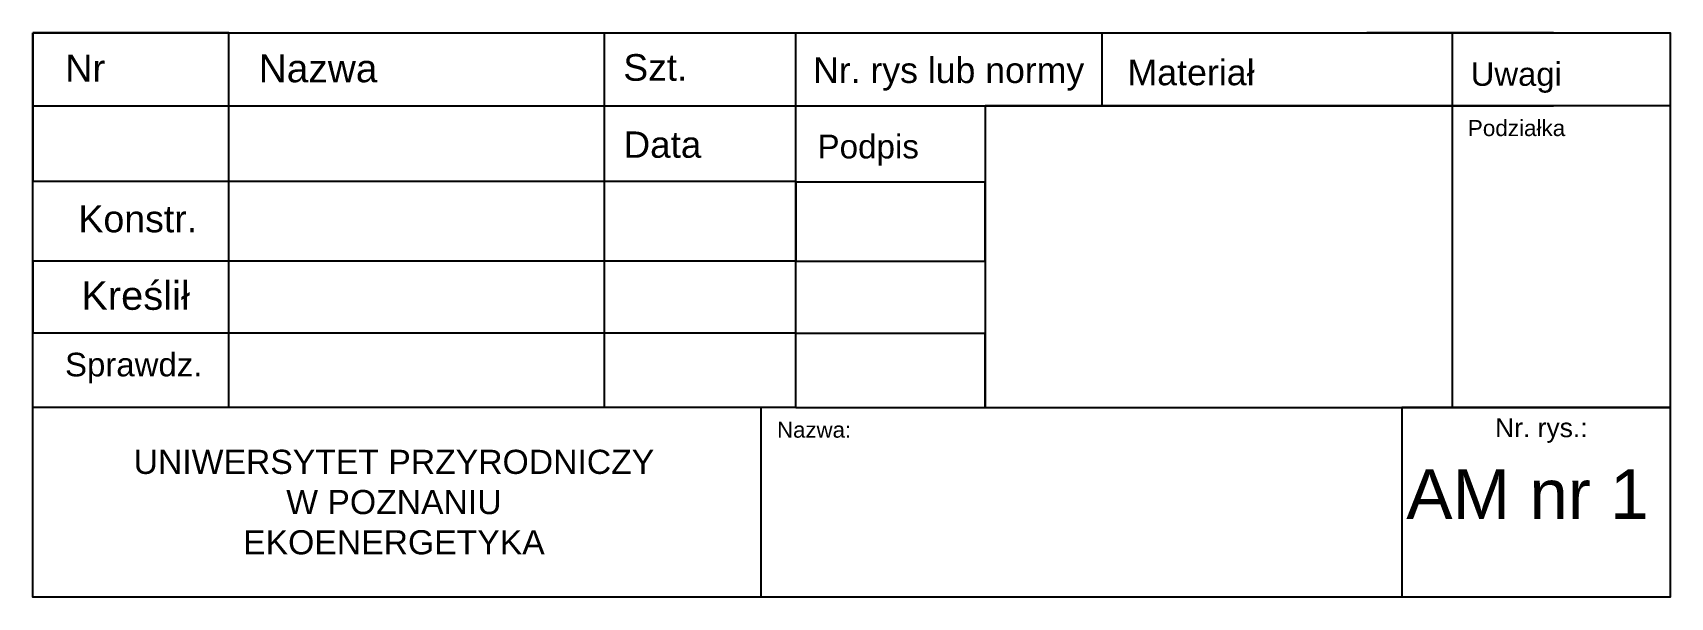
# Model space of a CAD drawing. Header units: millimetres. Extents: x 158 to 43183590678950, y -580 to 32305665489683.
# Drawn here: x 43077950081662 to 43183590678950, y 32153337523382 to 32189768944478 of the extents above.
import ezdxf

# ---------------------------------------------------------------- set-up
doc = ezdxf.new("R2010")
doc.units = ezdxf.units.MM
doc.styles.get("Standard").update_dxf_attribs({"font": 'arial.ttf'})

msp = doc.modelspace()

# ---------------------------------------------------------------- linework, layer by layer
for p, q in [((43077950081661.8, 32189768944478.2), (43077950081661.8, 32185060078795.1)), ((43077950081661.8, 32189768944478.2), (43077950081661.8, 32180190117465.6)), ((43127175220289.2, 32185060078795.1), (43127175220289.2, 32189768944478.2)), ((43146946410851.4, 32185060078795.1), (43146946410851.4, 32189768944478.2)), ((43176059222384.4, 32189768944478.2), (43164018126182.1, 32189768944478.2)), ((43169526873290.7, 32189768944478.2), (43169526873290.7, 32165592038082.8)), ((43077950081661.8, 32185060078795.1), (43176059222384.4, 32185060078795.1)), ((43127175220289.2, 32175033719820.4), (43127175220289.2, 32185060078795.1)), ((43127175220289.2, 32185060078795.1), (43132252398953.9, 32185060078795.1)), ((43183590678949.8, 32185060078795.1), (43139398345735.9, 32185060078795.1)), ((43139398345735.9, 32185060078795.1), (43139398345735.9, 32165592038082.8)), ((43077950081661.8, 32180190117465.6), (43127175220289.2, 32180190117465.6)), ((43127175220289.2, 32180190117465.6), (43127175220289.2, 32175033719820.4)), ((43139398345735.9, 32180133605327.5), (43127175220289.2, 32180133605327.5)), ((43139398345735.9, 32175033719820.4), (43139398345735.9, 32180133605327.5)), ((43127175220289.2, 32175033719820.4), (43077950081661.8, 32175033719820.4)), ((43077950081661.8, 32175033719820.4), (43077950081661.8, 32170410742732.1)), ((43127175220289.2, 32170410742732.1), (43127175220289.2, 32175033719820.4)), ((43127175220289.2, 32170369731890.3), (43127175220289.2, 32175033719820.4)), ((43127175220289.2, 32175033719820.4), (43139398345735.9, 32175033719820.4)), ((43077950081661.8, 32170410742732.1), (43127175220289.2, 32170410742732.1)), ((43127175220289.2, 32165592038082.8), (43127175220289.2, 32170410742732.1)), ((43139398345735.9, 32170369731890.3), (43127175220289.2, 32170369731890.3)), ((43139398345735.9, 32165592038082.8), (43139398345735.9, 32170369731890.3)), ((43090603639264.2, 32165592038082.8), (43077950081661.8, 32165592038082.8)), ((43077950081661.8, 32153337523381.9), (43077950081661.8, 32165544066062.5)), ((43124926323538.3, 32165592038082.8), (43114806909636.8, 32165592038082.8)), ((43127175220289.2, 32165592038082.8), (43124926323538.3, 32165592038082.8)), ((43124926323538.3, 32165592038082.8), (43124926323538.3, 32153337523381.9)), ((43127175220289.2, 32165592038082.8), (43183590678949.8, 32165592038082.8)), ((43183590678949.8, 32165592038082.8), (43166283095717.4, 32165592038082.8)), ((43166283095717.4, 32165592038082.8), (43166283095717.4, 32153337523381.9))]:
    msp.add_line(p, q)
for points in [[(43077950081661.8, 32189768944478.2), (43090603639264.2, 32189768944478.2), (43090603639264.2, 32189768944478.2), (43077950081661.8, 32189768944478.2)], [(43077950081661.8, 32189768944478.2), (43090603639264.2, 32189768944478.2), (43090603639264.2, 32189768944478.2), (43077950081661.8, 32189768944478.2)], [(43077950081661.8, 32189768944478.2), (43183590678949.8, 32189768944478.2), (43183590678949.8, 32153337523381.9), (43077950081661.8, 32153337523381.9)], [(43090603639264.2, 32189768944478.2), (43114806909636.8, 32189768944478.2), (43114806909636.8, 32165592038082.8), (43090603639264.2, 32165592038082.8)]]:
    msp.add_lwpolyline(points, close=True)

# ---------------------------------------------------------------- texts
for s, height, p in [('Nr', 1752289732.26, (43080037803651.5, 32186608932181.6)), ('Nazwa', 1794181792.77, (43092527434313.7, 32186572548506.1)), ('Szt.', 1718428060.18, (43116049371399.5, 32186668861882.7)), ('Nr. rys lub normy', 1644919179.483, (43128292132853.7, 32186526728936.1)), ('Materiał', 1650496846.81, (43148573399224.4, 32186381009175.3)), ('Uwagi', 1515139035.66, (43170717316720.7, 32186343476235.2))]:
    msp.add_text(s, height=height).set_placement(p)
at = {"attachment_point": 1}
for s, width, gutter_width, heights, insert, char_height in [('\\P{\\H1x;Podziałka}', 1632628532.028, 5187764581.2, [0], (43170532371941.1, 32185865798679.6), 1037552916.25), ('Data', 2353119977.542, 8502162872.7, [0], (43116066359312.6, 32183400433723.7), 1700432574.55), ('Podpis', 6469797181.689, 7658199802.2, [0], (43128577455164.9, 32183191074140.8), 1531639960.44), ('Konstr.', 2452305078.827, 8660791536, [0], (43080894601792.7, 32178622747597.3), 1732158307.2), ('Kreślił', 2606920230.641, 9206844965.4, [0], (43081078000039.2, 32173729870968.7), 1841368993.08), ('Sprawdz.', 5656312557.079, 7611755368, [0], (43080031611835.5, 32169115897139.8), 1522351073.59), ('Nazwa:', 4746726392.75, 5129125172.7, [0], (43125967665520.2, 32164659658549.2), 1025825034.53), ('Nr. rys.:', 6094633712.75, 6104505048.7, [0], (43172289932396.5, 32164890564298.4), 1220901009.74), ('\\pxqc;UNIWERSYTET PRZYRODNICZY W POZNANIU\\PEKOENERGETYKA', 34701017160.141, 7784305347.1, [0], (43083899812239.3, 32162855545951.8), 1556861069.411), ('AM nr 1', 16128424238.638, 15981221978.3, [4297147139.2], (43166564925120.1, 32161594867334.6), 3196244395.66)]:
    msp.add_mtext_dynamic_manual_height_columns(s, width=width, gutter_width=gutter_width, heights=heights, dxfattribs=dict(at, insert=insert, char_height=char_height))

doc.saveas('drawing.dxf')
